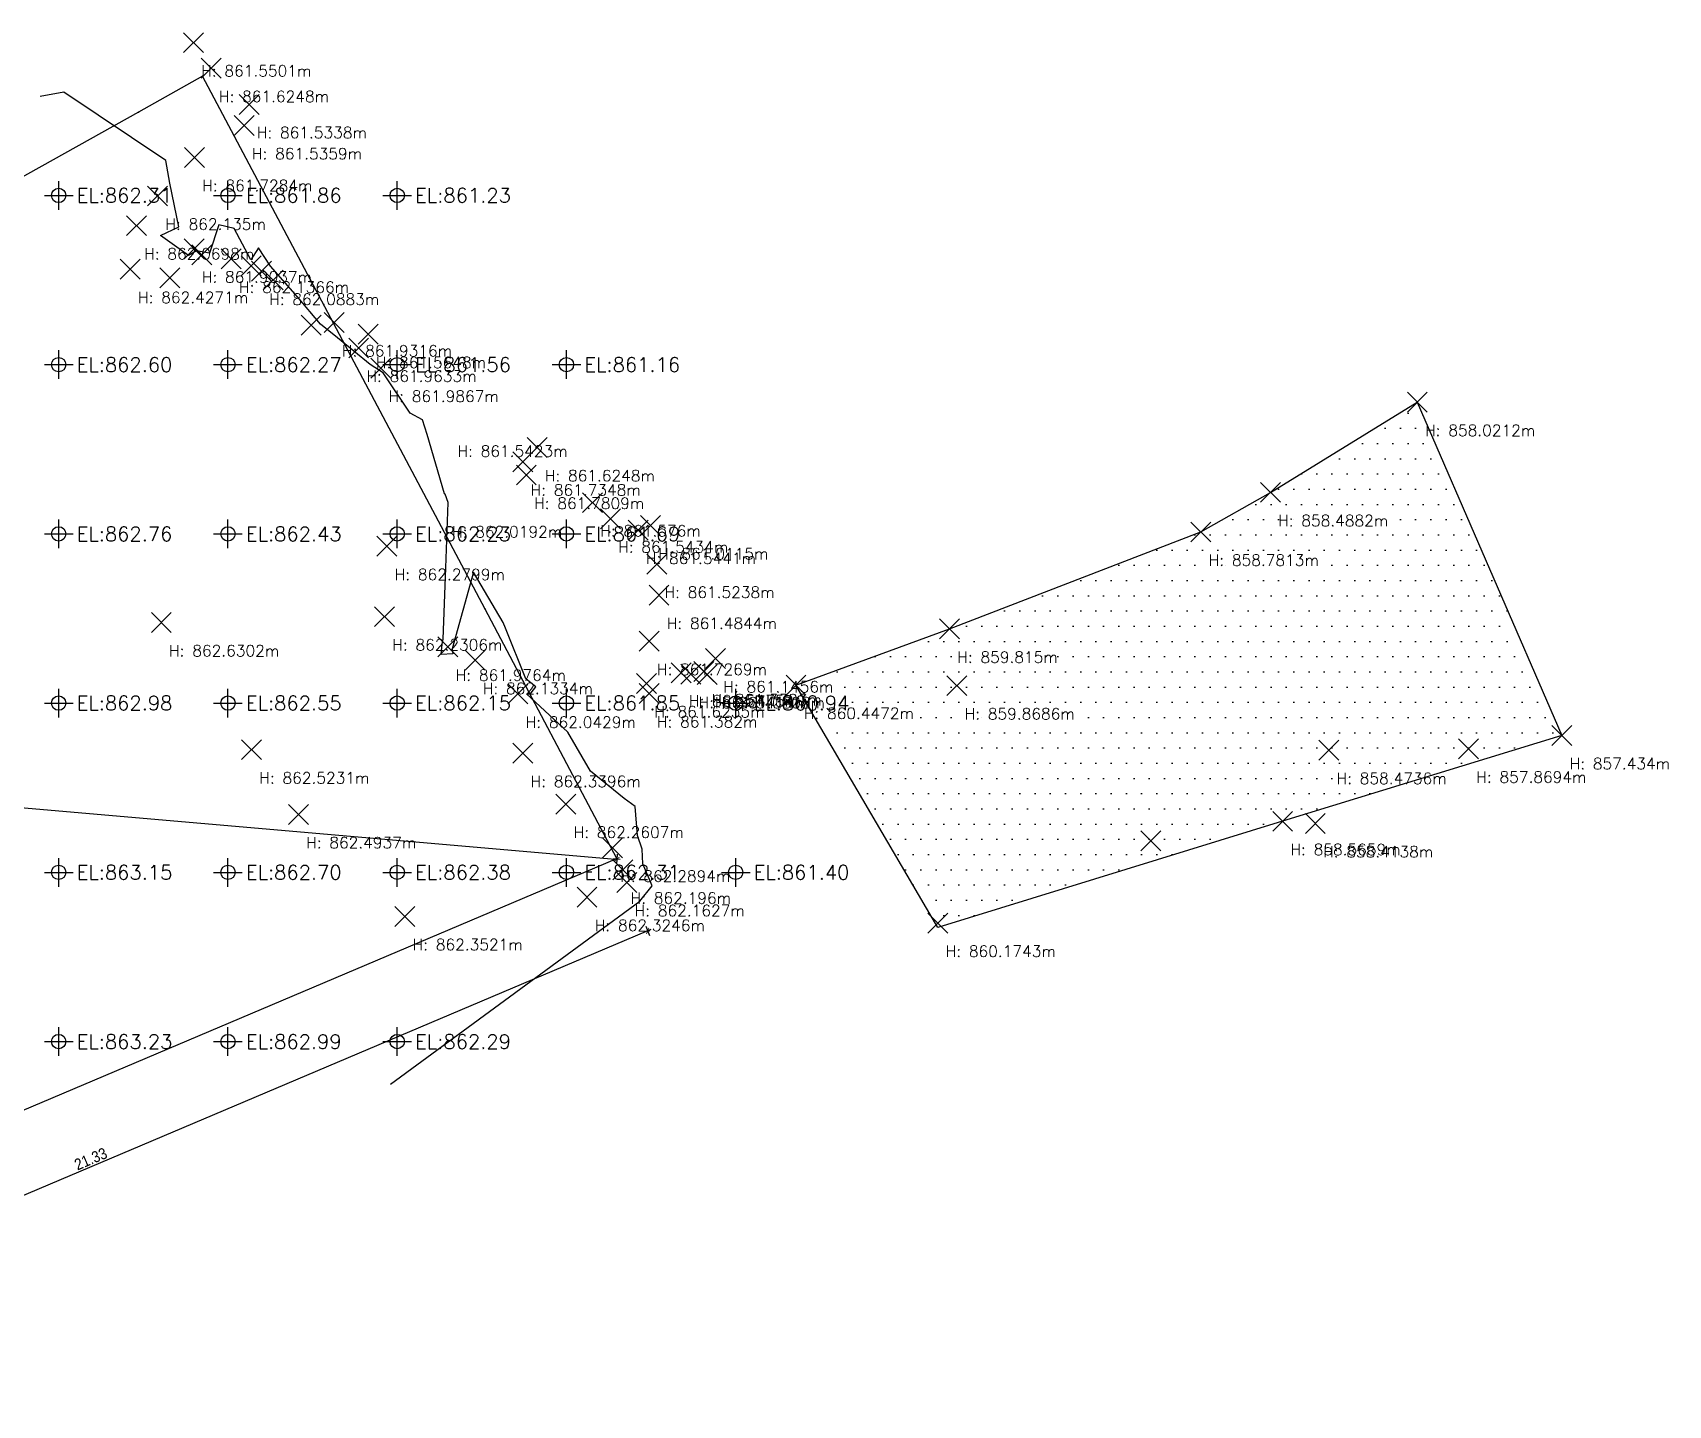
# Model space of a CAD drawing. Header units: metres. Extents: x 243953 to 244054, y 1151082 to 1151124.
# Drawn here: x 244024.8 to 244053.79, y 1151082.14 to 1151106.47 of the extents above; entities that cross this region are included whole.
import ezdxf

# ---------------------------------------------------------------- set-up
doc = ezdxf.new("R2010")
doc.units = ezdxf.units.M
for name, color, linetype in [('A-G-DIMENSION', 191, 'Continuous'), ('C-TOPO-MINR', 8, 'Continuous'), ('C-TOPO-TEXT', 7, 'Continuous'), ('Heights', 7, 'Continuous'), ('V-NODE', 1, 'Continuous')]:
    doc.layers.add(name, color=color, linetype=linetype)
doc.styles.add('Site 1-200 (m)', font='arial.ttf', dxfattribs={"width": 0.85, "height": 0.2})
doc.styles.get("Standard").update_dxf_attribs({"font": 'simplex.shx'})
doc.dimstyles.new('FC 1-200 (m)', dxfattribs={"dimtxt": 0.26, "dimasz": 0.03, "dimexe": 0.144, "dimexo": 0.144, "dimgap": 0.03, "dimtad": 1, "dimzin": 9, "dimdsep": 46, "dimtxsty": 'Site 1-200 (m)', "dimblk": 'CC-DIMTICK', "dimcen": 90, "dimse1": 1, "dimse2": 1, "dimclrd": 256, "dimclrt": 256, "dimadec": 3, "dimazin": 0, "dimtfac": 1, "dimtix": 1, "dimtmove": 2, "dimatfit": 3, "dimfxl": 0.144, "dimtolj": 1, "dimlwd": -1, "dimarcsym": 0})

# ---------------------------------------------------------------- blocks, each defined once
blk = doc.blocks.new('*U1')
at = {"color": 0, "linetype": 'ByBlock', "lineweight": -2, "transparency": 16777216}
for p, q in [((-0.7071067811865476, -0.7071067811865476), (0.7071067811865476, 0.7071067811865476)), ((-0.7071067811865476, 0.7071067811865476), (0.7071067811865476, -0.7071067811865476))]:
    blk.add_line(p, q, dxfattribs=at)
blk = doc.blocks.new('*U56', base_point=(244027.0773, 1151096.013, 862.6302))
at = {"layer": 'V-NODE', "lineweight": -2, "xscale": 0.25, "yscale": 0.25, "zscale": 0.25}
blk.add_blockref('*U1', (244027.0773, 1151096.013, 862.6302), dxfattribs=at)
blk = doc.blocks.new('*U57', base_point=(244028.6767, 1151093.759, 862.5230999999999))
at = {"layer": 'V-NODE', "lineweight": -2, "xscale": 0.25, "yscale": 0.25, "zscale": 0.25}
blk.add_blockref('*U1', (244028.6767, 1151093.759, 862.5230999999999), dxfattribs=at)
blk = doc.blocks.new('*U58', base_point=(244029.5072, 1151092.611, 862.4937))
at = {"layer": 'V-NODE', "lineweight": -2, "xscale": 0.25, "yscale": 0.25, "zscale": 0.25}
blk.add_blockref('*U1', (244029.5072, 1151092.611, 862.4937), dxfattribs=at)
blk = doc.blocks.new('*U59', base_point=(244031.3941, 1151090.804, 862.3521))
at = {"layer": 'V-NODE', "lineweight": -2, "xscale": 0.25, "yscale": 0.25, "zscale": 0.25}
blk.add_blockref('*U1', (244031.3941, 1151090.804, 862.3521), dxfattribs=at)
blk = doc.blocks.new('*U60', base_point=(244034.6233, 1151091.145, 862.3245999999999))
at = {"layer": 'V-NODE', "lineweight": -2, "xscale": 0.25, "yscale": 0.25, "zscale": 0.25}
blk.add_blockref('*U1', (244034.6233, 1151091.145, 862.3245999999999), dxfattribs=at)
blk = doc.blocks.new('*U61', base_point=(244035.2578, 1151091.628, 862.1959999999999))
at = {"layer": 'V-NODE', "lineweight": -2, "xscale": 0.25, "yscale": 0.25, "zscale": 0.25}
blk.add_blockref('*U1', (244035.2578, 1151091.628, 862.1959999999999), dxfattribs=at)
blk = doc.blocks.new('*U62', base_point=(244035.3291, 1151091.406, 862.1627))
at = {"layer": 'V-NODE', "lineweight": -2, "xscale": 0.25, "yscale": 0.25, "zscale": 0.25}
blk.add_blockref('*U1', (244035.3291, 1151091.406, 862.1627), dxfattribs=at)
blk = doc.blocks.new('*U63', base_point=(244035.0739, 1151092.018, 862.2894))
at = {"layer": 'V-NODE', "lineweight": -2, "xscale": 0.25, "yscale": 0.25, "zscale": 0.25}
blk.add_blockref('*U1', (244035.0739, 1151092.018, 862.2894), dxfattribs=at)
blk = doc.blocks.new('*U64', base_point=(244034.2496, 1151092.795, 862.2607))
at = {"layer": 'V-NODE', "lineweight": -2, "xscale": 0.25, "yscale": 0.25, "zscale": 0.25}
blk.add_blockref('*U1', (244034.2496, 1151092.795, 862.2607), dxfattribs=at)
blk = doc.blocks.new('*U65', base_point=(244033.4866000001, 1151093.696, 862.3395999999999))
at = {"layer": 'V-NODE', "lineweight": -2, "xscale": 0.25, "yscale": 0.25, "zscale": 0.25}
blk.add_blockref('*U1', (244033.4866000001, 1151093.696, 862.3395999999999), dxfattribs=at)
blk = doc.blocks.new('*U66', base_point=(244033.3989, 1151094.747, 862.0428999999999))
at = {"layer": 'V-NODE', "lineweight": -2, "xscale": 0.25, "yscale": 0.25, "zscale": 0.25}
blk.add_blockref('*U1', (244033.3989, 1151094.747, 862.0428999999999), dxfattribs=at)
blk = doc.blocks.new('*U67', base_point=(244032.6384, 1151095.345, 862.1334))
at = {"layer": 'V-NODE', "lineweight": -2, "xscale": 0.25, "yscale": 0.25, "zscale": 0.25}
blk.add_blockref('*U1', (244032.6384, 1151095.345, 862.1334), dxfattribs=at)
blk = doc.blocks.new('*U68', base_point=(244032.1584, 1151095.58, 861.9763999999999))
at = {"layer": 'V-NODE', "lineweight": -2, "xscale": 0.25, "yscale": 0.25, "zscale": 0.25}
blk.add_blockref('*U1', (244032.1584, 1151095.58, 861.9763999999999), dxfattribs=at)
blk = doc.blocks.new('*U69', base_point=(244031.0342, 1151096.117, 862.2306))
at = {"layer": 'V-NODE', "lineweight": -2, "xscale": 0.25, "yscale": 0.25, "zscale": 0.25}
blk.add_blockref('*U1', (244031.0342, 1151096.117, 862.2306), dxfattribs=at)
blk = doc.blocks.new('*U70', base_point=(244031.0771, 1151097.365, 862.2799))
at = {"layer": 'V-NODE', "lineweight": -2, "xscale": 0.25, "yscale": 0.25, "zscale": 0.25}
blk.add_blockref('*U1', (244031.0771, 1151097.365, 862.2799), dxfattribs=at)
blk = doc.blocks.new('*U72', base_point=(244035.7235, 1151095.682, 861.7269))
at = {"layer": 'V-NODE', "lineweight": -2, "xscale": 0.25, "yscale": 0.25, "zscale": 0.25}
blk.add_blockref('*U1', (244035.7235, 1151095.682, 861.7269), dxfattribs=at)
blk = doc.blocks.new('*U73', base_point=(244035.6799, 1151094.932, 861.6235000000001))
at = {"layer": 'V-NODE', "lineweight": -2, "xscale": 0.25, "yscale": 0.25, "zscale": 0.25}
blk.add_blockref('*U1', (244035.6799, 1151094.932, 861.6235000000001), dxfattribs=at)
blk = doc.blocks.new('*U74', base_point=(244035.7249, 1151094.754, 861.382))
at = {"layer": 'V-NODE', "lineweight": -2, "xscale": 0.25, "yscale": 0.25, "zscale": 0.25}
blk.add_blockref('*U1', (244035.7249, 1151094.754, 861.382), dxfattribs=at)
blk = doc.blocks.new('*U75', base_point=(244036.293, 1151095.123, 861.5474999999999))
at = {"layer": 'V-NODE', "lineweight": -2, "xscale": 0.25, "yscale": 0.25, "zscale": 0.25}
blk.add_blockref('*U1', (244036.293, 1151095.123, 861.5474999999999), dxfattribs=at)
blk = doc.blocks.new('*U76', base_point=(244036.463, 1151095.097, 861.3414))
at = {"layer": 'V-NODE', "lineweight": -2, "xscale": 0.25, "yscale": 0.25, "zscale": 0.25}
blk.add_blockref('*U1', (244036.463, 1151095.097, 861.3414), dxfattribs=at)
blk = doc.blocks.new('*U77', base_point=(244036.6948, 1151095.145, 861.3303))
at = {"layer": 'V-NODE', "lineweight": -2, "xscale": 0.25, "yscale": 0.25, "zscale": 0.25}
blk.add_blockref('*U1', (244036.6948, 1151095.145, 861.3303), dxfattribs=at)
blk = doc.blocks.new('*U78', base_point=(244036.7518, 1151095.092, 861.0808))
at = {"layer": 'V-NODE', "lineweight": -2, "xscale": 0.25, "yscale": 0.25, "zscale": 0.25}
blk.add_blockref('*U1', (244036.7518, 1151095.092, 861.0808), dxfattribs=at)
blk = doc.blocks.new('*U79', base_point=(244036.9016, 1151095.374, 861.1456))
at = {"layer": 'V-NODE', "lineweight": -2, "xscale": 0.25, "yscale": 0.25, "zscale": 0.25}
blk.add_blockref('*U1', (244036.9016, 1151095.374, 861.1456), dxfattribs=at)
blk = doc.blocks.new('*U80', base_point=(244035.8997000001, 1151096.499, 861.4844))
at = {"layer": 'V-NODE', "lineweight": -2, "xscale": 0.25, "yscale": 0.25, "zscale": 0.25}
blk.add_blockref('*U1', (244035.8997000001, 1151096.499, 861.4844), dxfattribs=at)
blk = doc.blocks.new('*U81', base_point=(244035.8588, 1151097.05, 861.5238))
at = {"layer": 'V-NODE', "lineweight": -2, "xscale": 0.25, "yscale": 0.25, "zscale": 0.25}
blk.add_blockref('*U1', (244035.8588, 1151097.05, 861.5238), dxfattribs=at)
blk = doc.blocks.new('*U82', base_point=(244035.5286, 1151097.651, 861.5441))
at = {"layer": 'V-NODE', "lineweight": -2, "xscale": 0.25, "yscale": 0.25, "zscale": 0.25}
blk.add_blockref('*U1', (244035.5286, 1151097.651, 861.5441), dxfattribs=at)
blk = doc.blocks.new('*U83', base_point=(244035.0383, 1151097.853, 861.5434))
at = {"layer": 'V-NODE', "lineweight": -2, "xscale": 0.25, "yscale": 0.25, "zscale": 0.25}
blk.add_blockref('*U1', (244035.0383, 1151097.853, 861.5434), dxfattribs=at)
blk = doc.blocks.new('*U84', base_point=(244034.7203, 1151098.138, 861.5759999999999))
at = {"layer": 'V-NODE', "lineweight": -2, "xscale": 0.25, "yscale": 0.25, "zscale": 0.25}
blk.add_blockref('*U1', (244034.7203, 1151098.138, 861.5759999999999), dxfattribs=at)
blk = doc.blocks.new('*U85', base_point=(244035.748, 1151097.733, 861.0115))
at = {"layer": 'V-NODE', "lineweight": -2, "xscale": 0.25, "yscale": 0.25, "zscale": 0.25}
blk.add_blockref('*U1', (244035.748, 1151097.733, 861.0115), dxfattribs=at)
blk = doc.blocks.new('*U86', base_point=(244033.5479, 1151098.628, 861.7808999999999))
at = {"layer": 'V-NODE', "lineweight": -2, "xscale": 0.25, "yscale": 0.25, "zscale": 0.25}
blk.add_blockref('*U1', (244033.5479, 1151098.628, 861.7808999999999), dxfattribs=at)
blk = doc.blocks.new('*U87', base_point=(244033.7376, 1151099.116, 861.6248))
at = {"layer": 'V-NODE', "lineweight": -2, "xscale": 0.25, "yscale": 0.25, "zscale": 0.25}
blk.add_blockref('*U1', (244033.7376, 1151099.116, 861.6248), dxfattribs=at)
blk = doc.blocks.new('*U88', base_point=(244033.4857, 1151098.862, 861.7348))
at = {"layer": 'V-NODE', "lineweight": -2, "xscale": 0.25, "yscale": 0.25, "zscale": 0.25}
blk.add_blockref('*U1', (244033.4857, 1151098.862, 861.7348), dxfattribs=at)
blk = doc.blocks.new('*U97', base_point=(244030.9683000001, 1151100.524, 861.9867000000002))
at = {"layer": 'V-NODE', "lineweight": -2, "xscale": 0.25, "yscale": 0.25, "zscale": 0.25}
blk.add_blockref('*U1', (244030.9683000001, 1151100.524, 861.9867000000002), dxfattribs=at)
blk = doc.blocks.new('*U98', base_point=(244030.5758, 1151100.88, 861.9633))
at = {"layer": 'V-NODE', "lineweight": -2, "xscale": 0.25, "yscale": 0.25, "zscale": 0.25}
blk.add_blockref('*U1', (244030.5758, 1151100.88, 861.9633), dxfattribs=at)
blk = doc.blocks.new('*U99', base_point=(244030.7431, 1151101.123, 861.5648))
at = {"layer": 'V-NODE', "lineweight": -2, "xscale": 0.25, "yscale": 0.25, "zscale": 0.25}
blk.add_blockref('*U1', (244030.7431, 1151101.123, 861.5648), dxfattribs=at)
blk = doc.blocks.new('*U100', base_point=(244030.1419, 1151101.33, 861.9315999999999))
at = {"layer": 'V-NODE', "lineweight": -2, "xscale": 0.25, "yscale": 0.25, "zscale": 0.25}
blk.add_blockref('*U1', (244030.1419, 1151101.33, 861.9315999999999), dxfattribs=at)
blk = doc.blocks.new('*U101', base_point=(244029.7342, 1151101.282, 862.0457))
at = {"layer": 'V-NODE', "lineweight": -2, "xscale": 0.25, "yscale": 0.25, "zscale": 0.25}
blk.add_blockref('*U1', (244029.7342, 1151101.282, 862.0457), dxfattribs=at)
blk = doc.blocks.new('*U102', base_point=(244029.0577, 1151102.085, 862.0454))
at = {"layer": 'V-NODE', "lineweight": -2, "xscale": 0.25, "yscale": 0.25, "zscale": 0.25}
blk.add_blockref('*U1', (244029.0577, 1151102.085, 862.0454), dxfattribs=at)
blk = doc.blocks.new('*U103', base_point=(244028.8515, 1151102.243, 862.0883))
at = {"layer": 'V-NODE', "lineweight": -2, "xscale": 0.25, "yscale": 0.25, "zscale": 0.25}
blk.add_blockref('*U1', (244028.8515, 1151102.243, 862.0883), dxfattribs=at)
blk = doc.blocks.new('*U104', base_point=(244028.6685, 1151102.338, 862.0198))
at = {"layer": 'V-NODE', "lineweight": -2, "xscale": 0.25, "yscale": 0.25, "zscale": 0.25}
blk.add_blockref('*U1', (244028.6685, 1151102.338, 862.0198), dxfattribs=at)
blk = doc.blocks.new('*U105', base_point=(244028.3156, 1151102.458, 862.1366))
at = {"layer": 'V-NODE', "lineweight": -2, "xscale": 0.25, "yscale": 0.25, "zscale": 0.25}
blk.add_blockref('*U1', (244028.3156, 1151102.458, 862.1366), dxfattribs=at)
blk = doc.blocks.new('*U106', base_point=(244027.7942, 1151102.531, 862.2141))
at = {"layer": 'V-NODE', "lineweight": -2, "xscale": 0.25, "yscale": 0.25, "zscale": 0.25}
blk.add_blockref('*U1', (244027.7942, 1151102.531, 862.2141), dxfattribs=at)
blk = doc.blocks.new('*U107', base_point=(244027.6578, 1151102.638, 861.9037))
at = {"layer": 'V-NODE', "lineweight": -2, "xscale": 0.25, "yscale": 0.25, "zscale": 0.25}
blk.add_blockref('*U1', (244027.6578, 1151102.638, 861.9037), dxfattribs=at)
blk = doc.blocks.new('*U108', base_point=(244027.2294000001, 1151102.122, 862.3272))
at = {"layer": 'V-NODE', "lineweight": -2, "xscale": 0.25, "yscale": 0.25, "zscale": 0.25}
blk.add_blockref('*U1', (244027.2294000001, 1151102.122, 862.3272), dxfattribs=at)
blk = doc.blocks.new('*U109', base_point=(244026.5275, 1151102.276, 862.4271))
at = {"layer": 'V-NODE', "lineweight": -2, "xscale": 0.25, "yscale": 0.25, "zscale": 0.25}
blk.add_blockref('*U1', (244026.5275, 1151102.276, 862.4271), dxfattribs=at)
blk = doc.blocks.new('*U110', base_point=(244026.6355, 1151103.048, 862.0698))
at = {"layer": 'V-NODE', "lineweight": -2, "xscale": 0.25, "yscale": 0.25, "zscale": 0.25}
blk.add_blockref('*U1', (244026.6355, 1151103.048, 862.0698), dxfattribs=at)
blk = doc.blocks.new('*U111', base_point=(244027.0118, 1151103.574, 862.1349999999999))
at = {"layer": 'V-NODE', "lineweight": -2, "xscale": 0.25, "yscale": 0.25, "zscale": 0.25}
blk.add_blockref('*U1', (244027.0118, 1151103.574, 862.1349999999999), dxfattribs=at)
blk = doc.blocks.new('*U112', base_point=(244027.6653, 1151104.258, 861.7283999999999))
at = {"layer": 'V-NODE', "lineweight": -2, "xscale": 0.25, "yscale": 0.25, "zscale": 0.25}
blk.add_blockref('*U1', (244027.6653, 1151104.258, 861.7283999999999), dxfattribs=at)
blk = doc.blocks.new('*U113', base_point=(244028.5462, 1151104.825, 861.5358999999999))
at = {"layer": 'V-NODE', "lineweight": -2, "xscale": 0.25, "yscale": 0.25, "zscale": 0.25}
blk.add_blockref('*U1', (244028.5462, 1151104.825, 861.5358999999999), dxfattribs=at)
blk = doc.blocks.new('*U114', base_point=(244028.6325000001, 1151105.198, 861.5338000000002))
at = {"layer": 'V-NODE', "lineweight": -2, "xscale": 0.25, "yscale": 0.25, "zscale": 0.25}
blk.add_blockref('*U1', (244028.6325000001, 1151105.198, 861.5338000000002), dxfattribs=at)
blk = doc.blocks.new('*U115', base_point=(244027.9601, 1151105.838, 861.6248))
at = {"layer": 'V-NODE', "lineweight": -2, "xscale": 0.25, "yscale": 0.25, "zscale": 0.25}
blk.add_blockref('*U1', (244027.9601, 1151105.838, 861.6248), dxfattribs=at)
blk = doc.blocks.new('*U116', base_point=(244027.6470000001, 1151106.292, 861.5501))
at = {"layer": 'V-NODE', "lineweight": -2, "xscale": 0.25, "yscale": 0.25, "zscale": 0.25}
blk.add_blockref('*U1', (244027.6470000001, 1151106.292, 861.5501), dxfattribs=at)
blk = doc.blocks.new('*U117', base_point=(244038.3277, 1151094.903, 860.4472))
at = {"layer": 'V-NODE', "lineweight": -2, "xscale": 0.25, "yscale": 0.25, "zscale": 0.25}
blk.add_blockref('*U1', (244038.3277, 1151094.903, 860.4472), dxfattribs=at)
blk = doc.blocks.new('*U118', base_point=(244040.8438, 1151090.686, 860.1743))
at = {"layer": 'V-NODE', "lineweight": -2, "xscale": 0.25, "yscale": 0.25, "zscale": 0.25}
blk.add_blockref('*U1', (244040.8438, 1151090.686, 860.1743), dxfattribs=at)
blk = doc.blocks.new('*U119', base_point=(244041.18, 1151094.894, 859.8686))
at = {"layer": 'V-NODE', "lineweight": -2, "xscale": 0.25, "yscale": 0.25, "zscale": 0.25}
blk.add_blockref('*U1', (244041.18, 1151094.894, 859.8686), dxfattribs=at)
blk = doc.blocks.new('*U120', base_point=(244041.0488, 1151095.899, 859.815))
at = {"layer": 'V-NODE', "lineweight": -2, "xscale": 0.25, "yscale": 0.25, "zscale": 0.25}
blk.add_blockref('*U1', (244041.0488, 1151095.899, 859.815), dxfattribs=at)
blk = doc.blocks.new('*U121', base_point=(244044.617, 1151092.142, 859.2833))
at = {"layer": 'V-NODE', "lineweight": -2, "xscale": 0.25, "yscale": 0.25, "zscale": 0.25}
blk.add_blockref('*U1', (244044.617, 1151092.142, 859.2833), dxfattribs=at)
blk = doc.blocks.new('*U122', base_point=(244046.9545, 1151092.489, 858.5659))
at = {"layer": 'V-NODE', "lineweight": -2, "xscale": 0.25, "yscale": 0.25, "zscale": 0.25}
blk.add_blockref('*U1', (244046.9545, 1151092.489, 858.5659), dxfattribs=at)
blk = doc.blocks.new('*U123', base_point=(244047.5339000001, 1151092.451, 858.4138000000002))
at = {"layer": 'V-NODE', "lineweight": -2, "xscale": 0.25, "yscale": 0.25, "zscale": 0.25}
blk.add_blockref('*U1', (244047.5339000001, 1151092.451, 858.4138000000002), dxfattribs=at)
blk = doc.blocks.new('*U124', base_point=(244045.5061, 1151097.618, 858.7813))
at = {"layer": 'V-NODE', "lineweight": -2, "xscale": 0.25, "yscale": 0.25, "zscale": 0.25}
blk.add_blockref('*U1', (244045.5061, 1151097.618, 858.7813), dxfattribs=at)
blk = doc.blocks.new('*U125', base_point=(244046.7365, 1151098.321, 858.4882))
at = {"layer": 'V-NODE', "lineweight": -2, "xscale": 0.25, "yscale": 0.25, "zscale": 0.25}
blk.add_blockref('*U1', (244046.7365, 1151098.321, 858.4882), dxfattribs=at)
blk = doc.blocks.new('*U126', base_point=(244047.7719, 1151093.749, 858.4736000000001))
at = {"layer": 'V-NODE', "lineweight": -2, "xscale": 0.25, "yscale": 0.25, "zscale": 0.25}
blk.add_blockref('*U1', (244047.7719, 1151093.749, 858.4736000000001), dxfattribs=at)
blk = doc.blocks.new('*U127', base_point=(244050.2487, 1151093.773, 857.8694))
at = {"layer": 'V-NODE', "lineweight": -2, "xscale": 0.25, "yscale": 0.25, "zscale": 0.25}
blk.add_blockref('*U1', (244050.2487, 1151093.773, 857.8694), dxfattribs=at)
blk = doc.blocks.new('*U128', base_point=(244051.9044, 1151094.012, 857.4339999999999))
at = {"layer": 'V-NODE', "lineweight": -2, "xscale": 0.25, "yscale": 0.25, "zscale": 0.25}
blk.add_blockref('*U1', (244051.9044, 1151094.012, 857.4339999999999), dxfattribs=at)
blk = doc.blocks.new('*U130', base_point=(244049.3416000001, 1151099.919, 858.0212000000001))
at = {"layer": 'V-NODE', "lineweight": -2, "xscale": 0.25, "yscale": 0.25, "zscale": 0.25}
blk.add_blockref('*U1', (244049.3416000001, 1151099.919, 858.0212000000001), dxfattribs=at)
blk = doc.blocks.new('CC-DIMTICK')
for p, q in [((0, 2.999999999999943), (0, -3.000000000000055)), ((2, -5.68e-14), (-2, -5.68e-14))]:
    blk.add_line(p, q)
at = {"const_width": 0.4444444444444445, "flags": 128}
blk.add_lwpolyline([(-1.414213562373094, -1.41421356237315), (1.414213562373094, 1.414213562373038)], dxfattribs=at)
blk = doc.blocks.new('*D137')
at = {"layer": 'A-G-DIMENSION', "transparency": 16777216}
blk.add_line((244035.6708005572, 1151090.534069026), (244016.0860416523, 1151082.231487424), dxfattribs=at)
at = {"layer": 'A-G-DIMENSION', "transparency": 16777216, "xscale": 0.03, "yscale": 0.03, "zscale": 0.03}
for p, rotation in [((244035.6984211048, 1151090.545778225), 22.97358146910852), ((244016.0584211048, 1151082.219778225), 202.9735814691085)]:
    blk.add_blockref('CC-DIMTICK', p, dxfattribs=dict(at, rotation=rotation))
at = {"layer": 'A-G-DIMENSION', "transparency": 16777216, "insert": (244025.8268292748, 1151086.504476945), "char_height": 0.2, "attachment_point": 5, "rotation": 22.97358146910854, "style": 'Site 1-200 (m)'}
blk.add_mtext('\\A1;21.33', dxfattribs=at)
blk = doc.blocks.new('*D140')
at = {"layer": 'A-G-DIMENSION', "transparency": 16777216}
blk.add_line((244007.3287643819, 1151094.224423707), (244035.1229877134, 1151091.819595739), dxfattribs=at)
at = {"layer": 'A-G-DIMENSION', "transparency": 16777216, "xscale": 0.03, "yscale": 0.03, "zscale": 0.03}
for p, rotation in [((244007.2988760477, 1151094.227009723), 175.0549365198598), ((244035.1528760477, 1151091.817009723), 355.0549365198598)]:
    blk.add_blockref('CC-DIMTICK', p, dxfattribs=dict(at, rotation=rotation))
at = {"layer": 'A-G-DIMENSION', "transparency": 16777216, "insert": (244021.2372643958, 1151093.153632564), "char_height": 0.2, "attachment_point": 5, "rotation": 355.05493651985984, "style": 'Site 1-200 (m)'}
blk.add_mtext('\\A1;27.96', dxfattribs=at)

msp = doc.modelspace()

# ---------------------------------------------------------------- hatches: boundary and pattern name
at = {"true_color": 0x939598}
h = msp.add_hatch(dxfattribs=at)
h.set_pattern_fill('DOTS', color=252, scale=0.17)
h.set_pattern_definition([(0, (0, 0), (0.1349374999999999, 0.2698749999999999), [0, -0.2698749999999999])])
h.paths.add_polyline_path([(244049.3415985672, 1151099.919198633), (244046.7364521154, 1151098.320479976), (244045.506131391, 1151097.618033811), (244041.0488389403, 1151095.898766038), (244038.3277125095, 1151094.903200656), (244040.8437888739, 1151090.608885936), (244046.9544709021, 1151092.488901541), (244051.9043878105, 1151094.011795547)])
h.paths.add_polyline_path([(244049.2906973408, 1151099.264259906), (244051.1726007574, 1151099.264259906), (244051.1726007574, 1151099.569667265), (244049.2906973408, 1151099.569667265)], flags=24)
h.paths.add_polyline_path([(244050.1977651003, 1151093.718345868), (244050.8656814764, 1151093.718345868), (244050.8656814764, 1151094.023753226), (244050.1977651003, 1151094.023753226)], flags=24)
h.paths.add_polyline_path([(244047.7210391509, 1151093.094511268), (244049.6029425675, 1151093.094511268), (244049.6029425675, 1151093.399918627), (244047.7210391509, 1151093.399918627)], flags=24)
h.paths.add_polyline_path([(244047.7210391509, 1151093.694511277), (244048.2412987116, 1151093.694511277), (244048.2412987116, 1151093.999918635), (244047.7210391509, 1151093.999918635)], flags=24)
h.paths.add_polyline_path([(244046.685550889, 1151097.66554125), (244048.5674543056, 1151097.66554125), (244048.5674543056, 1151097.970948609), (244046.685550889, 1151097.970948609)], flags=24)
h.paths.add_polyline_path([(244046.685550889, 1151098.265541259), (244047.2058104497, 1151098.265541259), (244047.2058104497, 1151098.570948617), (244046.685550889, 1151098.570948617)], flags=24)
h.paths.add_polyline_path([(244045.4552301646, 1151096.963095085), (244047.3371335813, 1151096.963095085), (244047.3371335813, 1151097.268502443), (244045.4552301646, 1151097.268502443)], flags=24)
h.paths.add_polyline_path([(244045.4562395374, 1151097.564104466), (244045.9744803526, 1151097.564104466), (244045.9744803526, 1151097.863455589), (244045.4562395374, 1151097.863455589)], flags=24)
h.paths.add_polyline_path([(244046.9045790484, 1151092.434972197), (244047.4228198637, 1151092.434972197), (244047.4228198637, 1151092.734323319), (244046.9045790484, 1151092.734323319)], flags=25)
h.paths.add_polyline_path([(244044.5661444945, 1151092.087154039), (244045.0864040552, 1151092.087154039), (244045.0864040552, 1151092.392561398), (244044.5661444945, 1151092.392561398)], flags=24)
h.paths.add_polyline_path([(244040.9979377138, 1151095.243827312), (244042.732184315, 1151095.243827312), (244042.732184315, 1151095.54923467), (244040.9979377138, 1151095.54923467)], flags=24)
h.paths.add_polyline_path([(244040.9979377138, 1151095.843827321), (244041.5181972746, 1151095.843827321), (244041.5181972746, 1151096.149234679), (244040.9979377138, 1151096.149234679)], flags=24)
h.paths.add_polyline_path([(244041.1291404857, 1151094.239353791), (244043.0110439023, 1151094.239353791), (244043.0110439023, 1151094.544761149), (244041.1291404857, 1151094.544761149)], flags=24)
h.paths.add_polyline_path([(244041.1291404857, 1151094.839353799), (244041.6494000464, 1151094.839353799), (244041.6494000464, 1151095.144761158), (244041.1291404857, 1151095.144761158)], flags=24)
h.paths.add_polyline_path([(244040.7928876475, 1151090.631083073), (244041.3131472082, 1151090.631083073), (244041.3131472082, 1151090.936490431), (244040.7928876475, 1151090.936490431)], flags=25)
h.paths.add_polyline_path([(244038.2768112831, 1151094.248261929), (244040.1587146997, 1151094.248261929), (244040.1587146997, 1151094.553669288), (244038.2768112831, 1151094.553669288)], flags=9)
h.paths.add_polyline_path([(244038.2828314706, 1151094.854282126), (244038.6438264292, 1151094.854282126), (244038.6438264292, 1151095.123568359), (244038.2828314706, 1151095.123568359)], flags=9)
h.paths.add_polyline_path([(244036.8507033089, 1151094.719300236), (244038.7326067256, 1151094.719300236), (244038.7326067256, 1151095.024707594), (244036.8507033089, 1151095.024707594)], flags=9)
h.paths.add_polyline_path([(244036.7008553203, 1151094.437090515), (244038.5827587369, 1151094.437090515), (244038.5827587369, 1151094.742497873), (244036.7008553203, 1151094.742497873)], flags=9)

# ---------------------------------------------------------------- linework, layer by layer
at = {"color": 11, "true_color": 0xf27172}
msp.add_lwpolyline([(244026.67, 1151105.063), (244007.3, 1151094.24), (244015.514, 1151083.504), (244035.154, 1151091.83), (244032.815, 1151096.249), (244027.81, 1151105.7)], close=True, dxfattribs=at)
msp.add_lwpolyline([(244026.67, 1151105.063), (244007.3, 1151094.24), (244015.514, 1151083.504), (244035.154, 1151091.83), (244032.815, 1151096.249), (244027.81, 1151105.7)], close=True)
at = {"elevation": 860.4472}
msp.add_lwpolyline([(244038.3277125095, 1151094.903200656), (244041.0488389403, 1151095.898766038), (244045.506131391, 1151097.618033811), (244046.7364521154, 1151098.320479976), (244049.3415985672, 1151099.919198633), (244051.9043878105, 1151094.011795547), (244046.9544709021, 1151092.488901541), (244040.8437888739, 1151090.608885936)], close=True, dxfattribs=at)
for p in [(244027.81, 1151105.7), (244026.67, 1151105.063), (244032.815, 1151096.249), (244035.154, 1151091.83)]:
    msp.add_point(p)
at = {"layer": 'C-TOPO-MINR', "color": 8, "linetype": 'Continuous', "lineweight": -3, "elevation": 862, "flags": 128}
msp.add_lwpolyline([(244031.1395603864, 1151087.830515348), (244035.5623198112, 1151091.075711342), (244035.7803380256, 1151091.3470863), (244035.613490685, 1151091.737659516), (244035.6018647301, 1151091.995051692), (244035.5203753228, 1151092.236809182), (244035.4756741685, 1151092.754071157), (244035.2815255235, 1151092.890601278), (244034.6873042335, 1151093.376212359), (244034.2803830827, 1151094.071205513), (244033.5498841126, 1151094.74745438), (244033.6322211731, 1151094.765923462), (244033.714486519, 1151094.873935126), (244033.5397013213, 1151095.013761561), (244033.1810214577, 1151095.912063051), (244033.1366516326, 1151096.013435952), (244032.6115816514, 1151096.904614679), (244032.2305528662, 1151095.544675159), (244032.2447037445, 1151095.457581498), (244032.0374482892, 1151095.444549778), (244032.0540289536, 1151095.629855232), (244032.074318682, 1151095.718800659), (244032.1225037383, 1151096.981112149), (244032.1628841759, 1151098.142802198), (244032.1096314741, 1151098.291007968), (244032.0992683285, 1151098.292354838), (244031.7890602639, 1151099.347105013), (244031.7091164724, 1151099.605630005), (244031.4888608499, 1151099.727144492), (244031.0116888889, 1151100.437777778), (244030.7766113207, 1151100.589682739), (244030.2009611651, 1151101.059046116), (244029.8974943909, 1151101.301225241), (244029.4902367311, 1151101.783796133), (244029.0121217861, 1151102.329153091), (244028.8026984251, 1151102.655727371), (244028.6634957843, 1151102.439761934), (244028.3680387548, 1151102.996259031), (244028.0979836845, 1151103.060351788), (244027.9297885788, 1151102.563573207), (244027.7001173969, 1151102.604803801), (244027.5603857851, 1151102.520666352), (244027.0650998796, 1151102.875706201), (244027.3888428016, 1151103.027696498), (244027.2287761437, 1151103.801102804), (244027.1584096769, 1151104.201338006), (244025.3493625514, 1151105.412936131), (244024.9270731203, 1151105.340485589)], dxfattribs=at)
at = {"layer": 'C-TOPO-TEXT', "color": 6, "linetype": 'Continuous', "lineweight": -3}
for p, q in [((244025.2586696371, 1151103.330553661, 862.3141532645792), (244025.2586696371, 1151103.838553661, 862.3141532645792)), ((244028.2586696371, 1151103.330553661, 861.8605143861968), (244028.2586696371, 1151103.838553661, 861.8605143861968)), ((244031.2586696371, 1151103.330553661, 861.2332057132157), (244031.2586696371, 1151103.838553661, 861.2332057132157)), ((244025.0046696371, 1151103.584553661, 862.3141532645792), (244025.5126696371, 1151103.584553661, 862.3141532645792)), ((244028.0046696371, 1151103.584553661, 861.8605143861968), (244028.5126696371, 1151103.584553661, 861.8605143861968)), ((244031.0046696371, 1151103.584553661, 861.2332057132157), (244031.5126696371, 1151103.584553661, 861.2332057132157)), ((244025.2586696371, 1151100.330553661, 862.6035500113016), (244025.2586696371, 1151100.838553661, 862.6035500113016)), ((244028.2586696371, 1151100.330553661, 862.266863739717), (244028.2586696371, 1151100.838553661, 862.266863739717)), ((244031.2586696371, 1151100.330553661, 861.5555036619401), (244031.2586696371, 1151100.838553661, 861.5555036619401)), ((244034.2586696371, 1151100.330553661, 861.1550629145456), (244034.2586696371, 1151100.838553661, 861.1550629145456)), ((244025.0046696371, 1151100.584553661, 862.6035500113016), (244025.5126696371, 1151100.584553661, 862.6035500113016)), ((244028.0046696371, 1151100.584553661, 862.266863739717), (244028.5126696371, 1151100.584553661, 862.266863739717)), ((244031.0046696371, 1151100.584553661, 861.5555036619401), (244031.5126696371, 1151100.584553661, 861.5555036619401)), ((244034.0046696371, 1151100.584553661, 861.1550629145456), (244034.5126696371, 1151100.584553661, 861.1550629145456)), ((244025.2586696371, 1151097.330553661, 862.7581572456527), (244025.2586696371, 1151097.838553661, 862.7581572456527)), ((244028.2586696371, 1151097.330553661, 862.4323849313791), (244028.2586696371, 1151097.838553661, 862.4323849313791)), ((244031.2586696371, 1151097.330553661, 862.229384806945), (244031.2586696371, 1151097.838553661, 862.229384806945)), ((244034.2586696371, 1151097.330553661, 861.693792555315), (244034.2586696371, 1151097.838553661, 861.693792555315)), ((244025.0046696371, 1151097.584553661, 862.7581572456527), (244025.5126696371, 1151097.584553661, 862.7581572456527)), ((244028.0046696371, 1151097.584553661, 862.4323849313791), (244028.5126696371, 1151097.584553661, 862.4323849313791)), ((244031.0046696371, 1151097.584553661, 862.229384806945), (244031.5126696371, 1151097.584553661, 862.229384806945)), ((244034.0046696371, 1151097.584553661, 861.693792555315), (244034.5126696371, 1151097.584553661, 861.693792555315)), ((244025.2586696371, 1151094.330553661, 862.9786480453606), (244025.2586696371, 1151094.838553661, 862.9786480453606)), ((244028.2586696371, 1151094.330553661, 862.5454885063955), (244028.2586696371, 1151094.838553661, 862.5454885063955)), ((244031.2586696371, 1151094.330553661, 862.1521901149576), (244031.2586696371, 1151094.838553661, 862.1521901149576)), ((244034.2586696371, 1151094.330553661, 861.8490982726372), (244034.2586696371, 1151094.838553661, 861.8490982726372)), ((244037.2586696371, 1151094.330553661, 860.9400916612869), (244037.2586696371, 1151094.838553661, 860.9400916612869)), ((244025.0046696371, 1151094.584553661, 862.9786480453606), (244025.5126696371, 1151094.584553661, 862.9786480453606)), ((244028.0046696371, 1151094.584553661, 862.5454885063955), (244028.5126696371, 1151094.584553661, 862.5454885063955)), ((244031.0046696371, 1151094.584553661, 862.1521901149576), (244031.5126696371, 1151094.584553661, 862.1521901149576)), ((244034.0046696371, 1151094.584553661, 861.8490982726372), (244034.5126696371, 1151094.584553661, 861.8490982726372)), ((244037.0046696371, 1151094.584553661, 860.9400916612869), (244037.5126696371, 1151094.584553661, 860.9400916612869)), ((244025.0046696371, 1151091.584553661, 863.1498670976787), (244025.5126696371, 1151091.584553661, 863.1498670976787)), ((244025.2586696371, 1151091.330553661, 863.1498670976787), (244025.2586696371, 1151091.838553661, 863.1498670976787)), ((244028.0046696371, 1151091.584553661, 862.7027324598156), (244028.5126696371, 1151091.584553661, 862.7027324598156)), ((244028.2586696371, 1151091.330553661, 862.7027324598156), (244028.2586696371, 1151091.838553661, 862.7027324598156)), ((244031.0046696371, 1151091.584553661, 862.3814768203868), (244031.5126696371, 1151091.584553661, 862.3814768203868)), ((244031.2586696371, 1151091.330553661, 862.3814768203868), (244031.2586696371, 1151091.838553661, 862.3814768203868)), ((244034.0046696371, 1151091.584553661, 862.3087232420347), (244034.5126696371, 1151091.584553661, 862.3087232420347)), ((244034.2586696371, 1151091.330553661, 862.3087232420347), (244034.2586696371, 1151091.838553661, 862.3087232420347)), ((244037.0046696371, 1151091.584553661, 861.396745326334), (244037.5126696371, 1151091.584553661, 861.396745326334)), ((244037.2586696371, 1151091.330553661, 861.396745326334), (244037.2586696371, 1151091.838553661, 861.396745326334)), ((244025.2586696371, 1151088.330553661, 863.2281649407056), (244025.2586696371, 1151088.838553661, 863.2281649407056)), ((244028.2586696371, 1151088.330553661, 862.9880560150091), (244028.2586696371, 1151088.838553661, 862.9880560150091)), ((244031.2586696371, 1151088.330553661, 862.2853670121225), (244031.2586696371, 1151088.838553661, 862.2853670121225)), ((244025.0046696371, 1151088.584553661, 863.2281649407056), (244025.5126696371, 1151088.584553661, 863.2281649407056)), ((244028.0046696371, 1151088.584553661, 862.9880560150091), (244028.5126696371, 1151088.584553661, 862.9880560150091)), ((244031.0046696371, 1151088.584553661, 862.2853670121225), (244031.5126696371, 1151088.584553661, 862.2853670121225))]:
    msp.add_line(p, q, dxfattribs=at)
for centre in [(244025.2586696371, 1151103.584553661, 862.3141532645792), (244028.2586696371, 1151103.584553661, 861.8605143861968), (244031.2586696371, 1151103.584553661, 861.2332057132157), (244025.2586696371, 1151100.584553661, 862.6035500113016), (244028.2586696371, 1151100.584553661, 862.266863739717), (244031.2586696371, 1151100.584553661, 861.5555036619401), (244034.2586696371, 1151100.584553661, 861.1550629145456), (244025.2586696371, 1151097.584553661, 862.7581572456527), (244028.2586696371, 1151097.584553661, 862.4323849313791), (244031.2586696371, 1151097.584553661, 862.229384806945), (244034.2586696371, 1151097.584553661, 861.693792555315), (244025.2586696371, 1151094.584553661, 862.9786480453606), (244028.2586696371, 1151094.584553661, 862.5454885063955), (244031.2586696371, 1151094.584553661, 862.1521901149576), (244034.2586696371, 1151094.584553661, 861.8490982726372), (244037.2586696371, 1151094.584553661, 860.9400916612869), (244025.2586696371, 1151091.584553661, 863.1498670976787), (244028.2586696371, 1151091.584553661, 862.7027324598156), (244031.2586696371, 1151091.584553661, 862.3814768203868), (244034.2586696371, 1151091.584553661, 862.3087232420347), (244037.2586696371, 1151091.584553661, 861.396745326334), (244025.2586696371, 1151088.584553661, 863.2281649407056), (244028.2586696371, 1151088.584553661, 862.9880560150091), (244031.2586696371, 1151088.584553661, 862.2853670121225)]:
    msp.add_circle(centre, 0.127, dxfattribs=at)

# ---------------------------------------------------------------- block references
at = {"layer": 'V-NODE'}
for name, p in [('*U116', (244027.6470000001, 1151106.292, 861.5501)), ('*U115', (244027.9601, 1151105.838, 861.6248)), ('*U114', (244028.6325000001, 1151105.198, 861.5338000000002)), ('*U113', (244028.5462, 1151104.825, 861.5358999999999)), ('*U112', (244027.6653, 1151104.258, 861.7283999999999)), ('*U111', (244027.0118, 1151103.574, 862.1349999999999)), ('*U110', (244026.6355, 1151103.048, 862.0698)), ('*U107', (244027.6578, 1151102.638, 861.9037)), ('*U106', (244027.7942, 1151102.531, 862.2141)), ('*U105', (244028.3156, 1151102.458, 862.1366)), ('*U109', (244026.5275, 1151102.276, 862.4271)), ('*U108', (244027.2294000001, 1151102.122, 862.3272)), ('*U104', (244028.6685, 1151102.338, 862.0198)), ('*U103', (244028.8515, 1151102.243, 862.0883)), ('*U102', (244029.0577, 1151102.085, 862.0454)), ('*U101', (244029.7342, 1151101.282, 862.0457)), ('*U100', (244030.1419, 1151101.33, 861.9315999999999)), ('*U99', (244030.7431, 1151101.123, 861.5648)), ('*U98', (244030.5758, 1151100.88, 861.9633)), ('*U97', (244030.9683000001, 1151100.524, 861.9867000000002)), ('*U130', (244049.3416000001, 1151099.919, 858.0212000000001)), ('*U87', (244033.7376, 1151099.116, 861.6248)), ('*U88', (244033.4857, 1151098.862, 861.7348)), ('*U86', (244033.5479, 1151098.628, 861.7808999999999)), ('*U84', (244034.7203, 1151098.138, 861.5759999999999)), ('*U125', (244046.7365, 1151098.321, 858.4882)), ('*U83', (244035.0383, 1151097.853, 861.5434)), ('*U82', (244035.5286, 1151097.651, 861.5441)), ('*U85', (244035.748, 1151097.733, 861.0115)), ('*U124', (244045.5061, 1151097.618, 858.7813)), ('*U70', (244031.0771, 1151097.365, 862.2799)), ('*U81', (244035.8588, 1151097.05, 861.5238)), ('*U80', (244035.8997000001, 1151096.499, 861.4844)), ('*U56', (244027.0773, 1151096.013, 862.6302)), ('*U69', (244031.0342, 1151096.117, 862.2306)), ('*U120', (244041.0488, 1151095.899, 859.815)), ('*U68', (244032.1584, 1151095.58, 861.9763999999999)), ('*U72', (244035.7235, 1151095.682, 861.7269)), ('*U67', (244032.6384, 1151095.345, 862.1334)), ('*U77', (244036.6948, 1151095.145, 861.3303)), ('*U79', (244036.9016, 1151095.374, 861.1456)), ('*U73', (244035.6799, 1151094.932, 861.6235000000001)), ('*U75', (244036.293, 1151095.123, 861.5474999999999)), ('*U76', (244036.463, 1151095.097, 861.3414)), ('*U78', (244036.7518, 1151095.092, 861.0808)), ('*U117', (244038.3277, 1151094.903, 860.4472)), ('*U119', (244041.18, 1151094.894, 859.8686)), ('*U66', (244033.3989, 1151094.747, 862.0428999999999)), ('*U74', (244035.7249, 1151094.754, 861.382)), ('*U128', (244051.9044, 1151094.012, 857.4339999999999)), ('*U57', (244028.6767, 1151093.759, 862.5230999999999)), ('*U65', (244033.4866000001, 1151093.696, 862.3395999999999)), ('*U126', (244047.7719, 1151093.749, 858.4736000000001)), ('*U127', (244050.2487, 1151093.773, 857.8694)), ('*U58', (244029.5072, 1151092.611, 862.4937)), ('*U64', (244034.2496, 1151092.795, 862.2607)), ('*U122', (244046.9545, 1151092.489, 858.5659)), ('*U123', (244047.5339000001, 1151092.451, 858.4138000000002)), ('*U63', (244035.0739, 1151092.018, 862.2894)), ('*U121', (244044.617, 1151092.142, 859.2833)), ('*U61', (244035.2578, 1151091.628, 862.1959999999999)), ('*U62', (244035.3291, 1151091.406, 862.1627)), ('*U60', (244034.6233, 1151091.145, 862.3245999999999)), ('*U59', (244031.3941, 1151090.804, 862.3521)), ('*U118', (244040.8438, 1151090.686, 860.1743))]:
    msp.add_blockref(name, p, dxfattribs=at)

# ---------------------------------------------------------------- texts
at = {"layer": 'C-TOPO-TEXT', "color": 7, "linetype": 'Continuous', "lineweight": -3, "char_height": 0.254, "attachment_point": 4}
for s, insert in [('EL:862.31', (244025.5761696371, 1151103.584553661, 862.3141532645792)), ('EL:861.86', (244028.5761696371, 1151103.584553661, 861.8605143861968)), ('EL:861.23', (244031.5761696371, 1151103.584553661, 861.2332057132157)), ('EL:862.60', (244025.5761696371, 1151100.584553661, 862.6035500113016)), ('EL:862.27', (244028.5761696371, 1151100.584553661, 862.266863739717)), ('EL:861.56', (244031.5761696371, 1151100.584553661, 861.5555036619401)), ('EL:861.16', (244034.5761696371, 1151100.584553661, 861.1550629145456)), ('EL:862.76', (244025.5761696371, 1151097.584553661, 862.7581572456527)), ('EL:862.43', (244028.5761696371, 1151097.584553661, 862.4323849313791)), ('EL:862.23', (244031.5761696371, 1151097.584553661, 862.229384806945)), ('EL:861.69', (244034.5761696371, 1151097.584553661, 861.693792555315)), ('EL:862.98', (244025.5761696371, 1151094.584553661, 862.9786480453606)), ('EL:862.55', (244028.5761696371, 1151094.584553661, 862.5454885063955)), ('EL:862.15', (244031.5761696371, 1151094.584553661, 862.1521901149576)), ('EL:861.85', (244034.5761696371, 1151094.584553661, 861.8490982726372)), ('EL:860.94', (244037.5761696371, 1151094.584553661, 860.9400916612869)), ('EL:863.15', (244025.5761696371, 1151091.584553661, 863.1498670976787)), ('EL:862.70', (244028.5761696371, 1151091.584553661, 862.7027324598156)), ('EL:862.38', (244031.5761696371, 1151091.584553661, 862.3814768203868)), ('EL:862.31', (244034.5761696371, 1151091.584553661, 862.3087232420347)), ('EL:861.40', (244037.5761696371, 1151091.584553661, 861.396745326334)), ('EL:863.23', (244025.5761696371, 1151088.584553661, 863.2281649407056)), ('EL:862.99', (244028.5761696371, 1151088.584553661, 862.9880560150091)), ('EL:862.29', (244031.5761696371, 1151088.584553661, 862.2853670121225))]:
    msp.add_mtext(s, dxfattribs=dict(at, insert=insert))
at = {"layer": 'Heights', "color": 24}
for s, p in [(' H: 861.5501m', (244027.6469834036, 1151105.691876039, 861.5501000031949)), (' H: 861.6248m', (244027.960106592, 1151105.238392934, 861.6248000031948)), (' H: 861.5338m', (244028.6324671871, 1151104.598092481, 861.5338000031949)), (' H: 861.5359m', (244028.5461628452, 1151104.224490655, 861.5359000031949)), (' H: 861.7284m', (244027.6653135768, 1151103.658042218, 861.7284000031949)), (' H: 862.135m', (244027.0117694103, 1151102.974229531, 862.1350000031947)), (' H: 862.0698m', (244026.6355231664, 1151102.448063611, 862.0698000031948)), (' H: 861.9037m', (244027.6577699763, 1151102.038020934, 861.903700003195)), (' H: 862.1366m', (244028.3155758113, 1151101.858375715, 862.1366000031949)), (' H: 862.4271m', (244026.5275488943, 1151101.675826885, 862.4271000031948)), (' H: 862.0883m', (244028.8515135248, 1151101.643278163, 862.0883000031946)), (' H: 861.9316m', (244030.1418669668, 1151100.729521689, 861.931600003195)), (' H: 861.5648m', (244030.7431403808, 1151100.522849078, 861.5648000031949)), (' H: 861.9633m', (244030.5758248801, 1151100.280433376, 861.9633000031951)), (' H: 861.9867m', (244030.9682901305, 1151099.9241922, 861.9867000031948)), (' H: 858.0212m', (244049.3415985672, 1151099.319198624, 858.0212000031947)), (' H: 861.5423m', (244032.1892677055, 1151098.95115551, 861.5423000031949)), (' H: 861.6248m', (244033.7375541386, 1151098.516125728, 861.6248000031948)), (' H: 861.7348m', (244033.4856991487, 1151098.262372425, 861.7348000031949)), (' H: 861.7809m', (244033.5479261281, 1151098.027733439, 861.7809000031948)), (' H: 862.0192m', (244032.0933480264, 1151097.521409605, 862.0192000031948)), (' H: 861.576m', (244034.7203041387, 1151097.537836598, 861.5760000031947)), (' H: 858.4882m', (244046.7364521154, 1151097.720479968, 858.4882000031948)), (' H: 861.5434m', (244035.0383441369, 1151097.252577794, 861.5434000031948)), (' H: 861.5441m', (244035.5286417017, 1151097.051008674, 861.5441000031948)), (' H: 861.0115m', (244035.7480290868, 1151097.133009769, 861.0115000031948)), (' H: 858.7813m', (244045.506131391, 1151097.018033802, 858.7813000031946)), (' H: 862.2799m', (244031.0771048309, 1151096.764898308, 862.279900003195)), (' H: 861.5238m', (244035.8587625507, 1151096.449607487, 861.5238000031947)), (' H: 861.4844m', (244035.8996617629, 1151095.898951574, 861.4844000031947)), (' H: 862.6302m', (244027.0772716633, 1151095.412709955, 862.6302000031948)), (' H: 862.2306m', (244031.0342234053, 1151095.516850575, 862.2306000031947)), (' H: 859.815m', (244041.0488389403, 1151095.298766029, 859.8150000031948)), (' H: 861.9764m', (244032.1584114795, 1151094.979656423, 861.9764000031947)), (' H: 861.7269m', (244035.7234657122, 1151095.082043628, 861.7269000031948)), (' H: 862.1334m', (244032.6383946774, 1151094.744743795, 862.1334000031948)), (' H: 861.3303m', (244036.6947993674, 1151094.544656897, 861.3303000031946)), (' H: 861.1456m', (244036.9016045353, 1151094.774238953, 861.1456000031948)), (' H: 861.6235m', (244035.6799384832, 1151094.332086844, 861.6235000031949)), (' H: 861.5475m', (244036.2929586858, 1151094.523422499, 861.5475000031947)), (' H: 861.3414m', (244036.4630246959, 1151094.49731181, 861.3414000031948)), (' H: 861.0808m', (244036.7517565467, 1151094.492029232, 861.0808000031948)), (' H: 860.4472m', (244038.3277125095, 1151094.303200647, 860.4472000031947)), (' H: 859.8686m', (244041.1800417121, 1151094.294292508, 859.8686000031946)), (' H: 862.0429m', (244033.3988533868, 1151094.146487666, 862.0429000031949)), (' H: 861.382m', (244035.7248943541, 1151094.153507573, 861.3820000031948)), (' H: 857.434m', (244051.9043878105, 1151093.411795538, 857.4340000031948)), (' H: 862.5231m', (244028.6766720293, 1151093.158663702, 862.5231000031947)), (' H: 862.3396m', (244033.4865804218, 1151093.096414894, 862.3396000031947)), (' H: 858.4736m', (244047.7719403773, 1151093.149449986, 858.4736000031949)), (' H: 857.8694m', (244050.2486663266, 1151093.173284576, 857.8694000031948)), (' H: 862.4937m', (244029.5071768618, 1151092.010518834, 862.4937000031946)), (' H: 862.2607m', (244034.2495709975, 1151092.194884181, 862.2607000031948)), (' H: 858.5659m', (244046.9544709021, 1151091.888901532, 858.5659000031949)), (' H: 858.4138m', (244047.5338693997, 1151091.850812615, 858.4138000031948)), (' H: 862.2894m', (244035.0738975924, 1151091.417817472, 862.2894000031946)), (' H: 862.196m', (244035.2578097644, 1151091.028077965, 862.1960000031949)), (' H: 862.1627m', (244035.3290829876, 1151090.806257835, 862.1627000031947)), (' H: 862.3246m', (244034.6232871998, 1151090.544566227, 862.3246000031949)), (' H: 862.3521m', (244031.3940509307, 1151090.203810462, 862.3521000031947)), (' H: 860.1743m', (244040.8437888739, 1151090.086021781, 860.1743000031946))]:
    msp.add_text(s, height=0.2000000029802322, dxfattribs=at).set_placement(p)

# ---------------------------------------------------------------- dimensions: what is measured, and where the dimension line sits
at = {"layer": 'A-G-DIMENSION'}
for p1, p2, distance, picture, middle in [((244007.3, 1151094.24), (244035.154, 1151091.83), -0.013038809992924368, '*D140', (244021.2372643958, 1151093.153632564)), ((244035.154, 1151091.83), (244015.514, 1151083.504), 1.3948547976319097, '*D137', (244025.8268292748, 1151086.504476945))]:
    dim = msp.add_aligned_dim(p1=p1, p2=p2, distance=distance, dimstyle='FC 1-200 (m)', dxfattribs=at)
    dim.commit()
    dim.dimension.update_dxf_attribs({"geometry": picture, "text_midpoint": middle})

doc.saveas('drawing.dxf')
